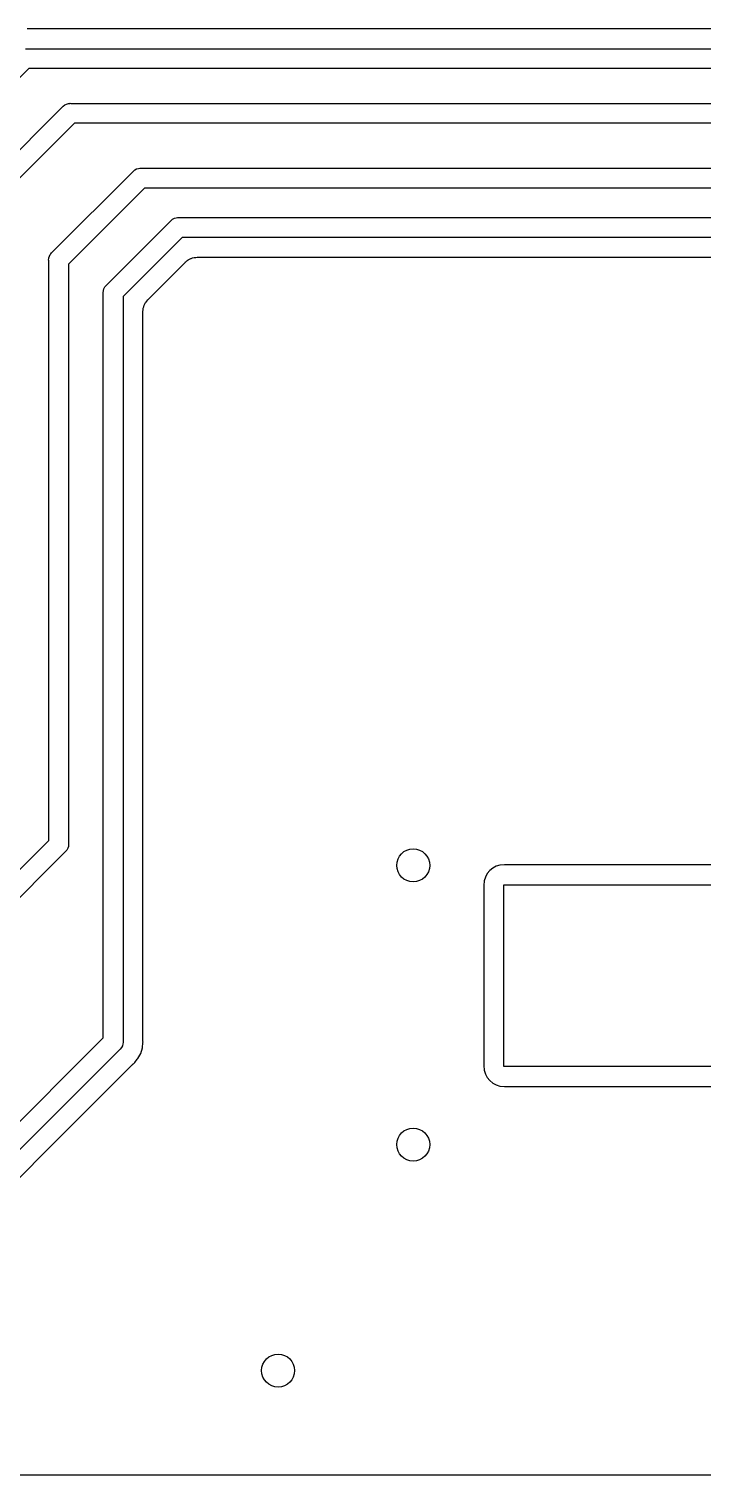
# Model space of a CAD drawing. Extents: x 98.9 to 141.5, y -118.8 to -76.2.
# Drawn here: x 123.07 to 128.25, y -118.8 to -107.67 of the extents above; entities that cross this region are included whole.
import ezdxf

# ---------------------------------------------------------------- set-up
doc = ezdxf.new("R2010")
doc.units = 0
doc.layers.add('BLACK', color=7, linetype='CONTINUOUS')

msp = doc.modelspace()

# ---------------------------------------------------------------- linework, layer by layer
at = {"layer": 'BLACK', "linetype": 'CONTINUOUS'}
for p, q in [((131.998, -107.671), (123.052, -107.671)), ((123.039, -107.824), (132.113, -107.824)), ((123.067, -107.976), (122.301, -108.742)), ((132.141, -107.976), (123.067, -107.976)), ((122.694, -108.903), (123.328, -108.269)), ((123.328, -108.269), (123.331, -108.266)), ((123.331, -108.266), (123.342, -108.256)), ((123.342, -108.256), (123.356, -108.249)), ((123.356, -108.249), (123.37, -108.245)), ((123.37, -108.245), (123.381, -108.244)), ((123.381, -108.244), (123.385, -108.243)), ((123.385, -108.243), (123.389, -108.244)), ((123.389, -108.244), (132.473, -108.244)), ((123.417, -108.396), (122.821, -108.992)), ((132.501, -108.396), (123.417, -108.396)), ((123.244, -109.393), (123.868, -108.769)), ((123.868, -108.769), (123.871, -108.766)), ((123.871, -108.766), (123.882, -108.756)), ((123.882, -108.756), (123.896, -108.749)), ((123.896, -108.749), (123.91, -108.745)), ((123.91, -108.745), (123.921, -108.744)), ((123.921, -108.744), (123.925, -108.743)), ((123.925, -108.743), (123.929, -108.744)), ((123.929, -108.744), (132.471, -108.744)), ((123.957, -108.896), (123.371, -109.482)), ((132.443, -108.896), (123.957, -108.896)), ((123.664, -109.643), (124.158, -109.149)), ((124.158, -109.149), (124.161, -109.146)), ((124.161, -109.146), (124.172, -109.136)), ((124.172, -109.136), (124.186, -109.129)), ((124.186, -109.129), (124.2, -109.125)), ((124.2, -109.125), (124.211, -109.124)), ((124.211, -109.124), (124.215, -109.123)), ((124.215, -109.123), (124.219, -109.124)), ((124.219, -109.124), (131.631, -109.124)), ((124.247, -109.276), (123.791, -109.732)), ((131.603, -109.276), (124.247, -109.276)), ((123.218, -109.45), (123.22, -109.435)), ((123.22, -109.435), (123.221, -109.433)), ((123.221, -109.433), (123.224, -109.421)), ((123.224, -109.421), (123.225, -109.42)), ((123.225, -109.42), (123.231, -109.407)), ((123.231, -109.407), (123.236, -109.402)), ((123.236, -109.402), (123.241, -109.396)), ((123.241, -109.396), (123.244, -109.393)), ((124.315, -109.438), (124.326, -109.434)), ((124.326, -109.434), (124.338, -109.431)), ((124.338, -109.431), (124.338, -109.431)), ((124.338, -109.431), (124.339, -109.431)), ((124.339, -109.431), (124.351, -109.43)), ((124.351, -109.43), (124.362, -109.429)), ((124.362, -109.429), (131.488, -109.429)), ((123.219, -109.454), (123.218, -109.45)), ((123.219, -113.918), (123.219, -109.454)), ((123.371, -109.482), (123.371, -113.946)), ((123.981, -109.757), (124.272, -109.466)), ((124.272, -109.466), (124.273, -109.466)), ((124.273, -109.466), (124.273, -109.465)), ((124.273, -109.465), (124.273, -109.465)), ((124.273, -109.465), (124.274, -109.465)), ((124.274, -109.465), (124.283, -109.457)), ((124.283, -109.457), (124.292, -109.45)), ((124.292, -109.45), (124.293, -109.45)), ((124.293, -109.449), (124.304, -109.444)), ((124.293, -109.45), (124.293, -109.449)), ((124.304, -109.444), (124.314, -109.438)), ((124.314, -109.438), (124.315, -109.438)), ((124.315, -109.438), (124.315, -109.438)), ((123.646, -109.668), (123.651, -109.657)), ((123.651, -109.657), (123.656, -109.652)), ((123.656, -109.652), (123.661, -109.646)), ((123.661, -109.646), (123.664, -109.643)), ((123.638, -109.7), (123.64, -109.686)), ((123.639, -109.704), (123.638, -109.7)), ((123.639, -115.438), (123.639, -109.704)), ((123.64, -109.685), (123.644, -109.671)), ((123.64, -109.686), (123.64, -109.685)), ((123.644, -109.671), (123.646, -109.668)), ((123.791, -109.732), (123.791, -115.466)), ((123.966, -109.776), (123.973, -109.767)), ((123.973, -109.767), (123.981, -109.757)), ((123.944, -109.846), (123.945, -109.834)), ((123.944, -109.847), (123.944, -109.846)), ((123.944, -109.847), (123.944, -109.847)), ((123.944, -109.847), (123.944, -109.847)), ((123.944, -115.453), (123.944, -109.847)), ((123.944, -109.847), (123.944, -109.847)), ((123.945, -109.834), (123.946, -109.822)), ((123.946, -109.821), (123.95, -109.81)), ((123.946, -109.822), (123.946, -109.821)), ((123.946, -109.822), (123.946, -109.822)), ((123.95, -109.81), (123.953, -109.798)), ((123.953, -109.798), (123.954, -109.798)), ((123.954, -109.797), (123.96, -109.787)), ((123.954, -109.798), (123.954, -109.797)), ((123.96, -109.787), (123.965, -109.777)), ((123.965, -109.777), (123.965, -109.776)), ((123.965, -109.776), (123.966, -109.776)), ((122.763, -114.374), (123.219, -113.918)), ((123.359, -113.993), (123.349, -114.004)), ((123.366, -113.979), (123.359, -113.993)), ((123.37, -113.965), (123.366, -113.979)), ((123.371, -113.957), (123.37, -113.965)), ((123.371, -113.946), (123.372, -113.95)), ((123.372, -113.95), (123.371, -113.957)), ((123.346, -114.007), (122.852, -114.501)), ((123.349, -114.004), (123.346, -114.007)), ((126.693, -114.108), (126.664, -114.117)), ((126.729, -114.105), (126.693, -114.108)), ((128.316, -114.105), (126.729, -114.105)), ((126.581, -114.2), (126.572, -114.229)), ((126.595, -114.174), (126.581, -114.2)), ((126.614, -114.15), (126.595, -114.174)), ((126.637, -114.131), (126.614, -114.15)), ((126.664, -114.117), (126.637, -114.131)), ((126.572, -114.229), (126.569, -114.265)), ((126.569, -114.265), (126.569, -115.652)), ((126.722, -115.659), (126.722, -114.259)), ((126.722, -114.259), (128.322, -114.259)), ((122.593, -116.484), (123.639, -115.438)), ((123.766, -115.527), (122.682, -116.611)), ((123.769, -115.524), (123.766, -115.527)), ((123.779, -115.513), (123.769, -115.524)), ((123.786, -115.499), (123.779, -115.513)), ((123.79, -115.485), (123.786, -115.499)), ((123.791, -115.474), (123.79, -115.485)), ((123.791, -115.466), (123.792, -115.47)), ((123.792, -115.47), (123.791, -115.474)), ((123.791, -115.474), (123.791, -115.474)), ((123.906, -115.598), (123.927, -115.558)), ((123.927, -115.558), (123.94, -115.515)), ((123.94, -115.515), (123.944, -115.475)), ((123.944, -115.458), (123.944, -115.453)), ((123.944, -115.463), (123.944, -115.458)), ((123.944, -115.465), (123.944, -115.463)), ((123.945, -115.47), (123.944, -115.465)), ((123.944, -115.475), (123.945, -115.47)), ((123.944, -115.475), (123.944, -115.475)), ((123.374, -116.134), (123.864, -115.644)), ((123.864, -115.644), (123.866, -115.643)), ((123.866, -115.643), (123.87, -115.639)), ((123.87, -115.639), (123.874, -115.636)), ((123.874, -115.636), (123.877, -115.632)), ((123.877, -115.632), (123.881, -115.629)), ((123.881, -115.628), (123.901, -115.603)), ((123.881, -115.629), (123.881, -115.628)), ((123.901, -115.603), (123.906, -115.598)), ((123.901, -115.603), (123.901, -115.603)), ((126.569, -115.652), (126.572, -115.688)), ((128.322, -115.659), (126.722, -115.659)), ((126.572, -115.688), (126.581, -115.717)), ((126.581, -115.717), (126.595, -115.744)), ((126.595, -115.744), (126.614, -115.767)), ((126.614, -115.767), (126.637, -115.786)), ((126.637, -115.786), (126.664, -115.8)), ((126.664, -115.8), (126.693, -115.809)), ((126.693, -115.809), (126.729, -115.812)), ((126.729, -115.812), (128.316, -115.812)), ((122.799, -116.709), (123.374, -116.134)), ((138.611, -118.804), (101.771, -118.804))]:
    msp.add_line(p, q, dxfattribs=at)
at = {"layer": 'BLACK'}
for centre in [(126.025, -114.11), (126.025, -116.26), (124.985, -118)]:
    msp.add_circle(centre, 0.127, dxfattribs=at)

doc.saveas('drawing.dxf')
